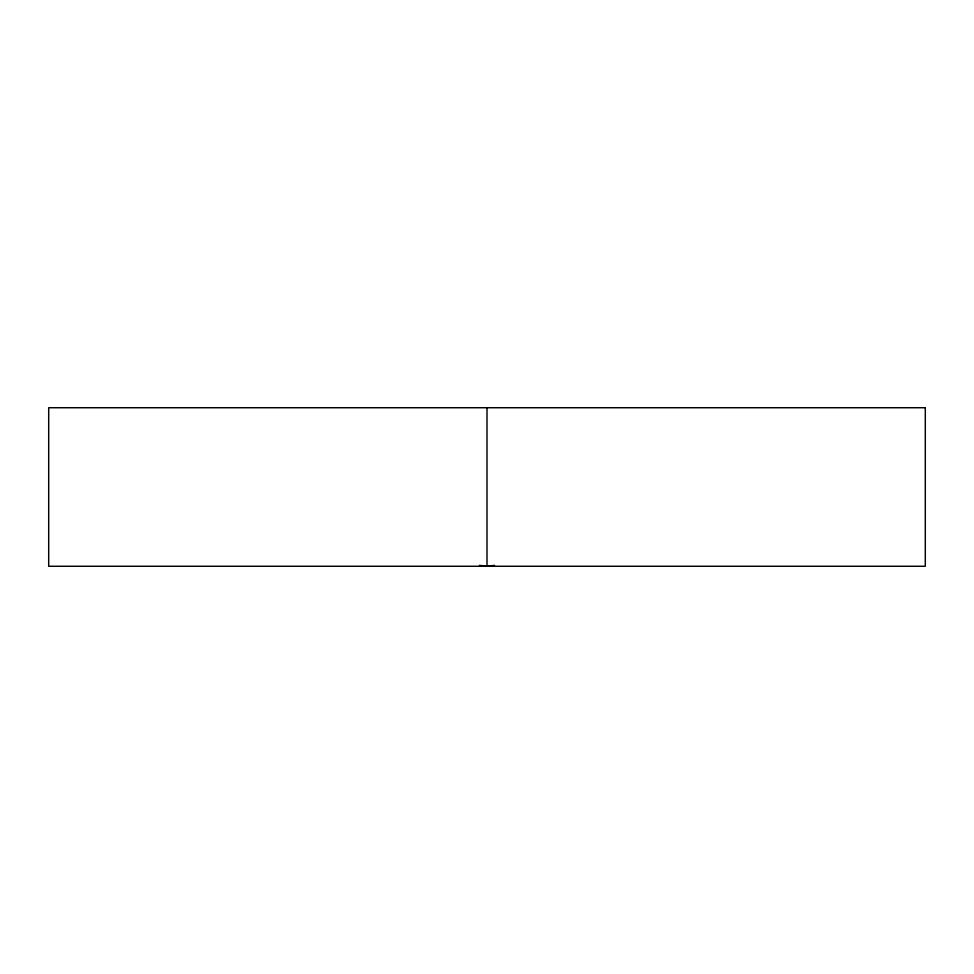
<?xml version="1.0" encoding="UTF-8"?>
<svg xmlns="http://www.w3.org/2000/svg" width="974" height="974" viewBox="0 0 974 974"><rect width="100%" height="100%" fill="white"/><g stroke="black" fill="none" stroke-linecap="round" stroke-linejoin="round"><path stroke-width="1.46" d="M479.476 565.358L487 566.271L494.524 565.358M487 407.729L487 566.271M925.3 407.729L48.7 407.729L48.7 566.271L925.3 566.271L925.3 407.729"/></g></svg>
